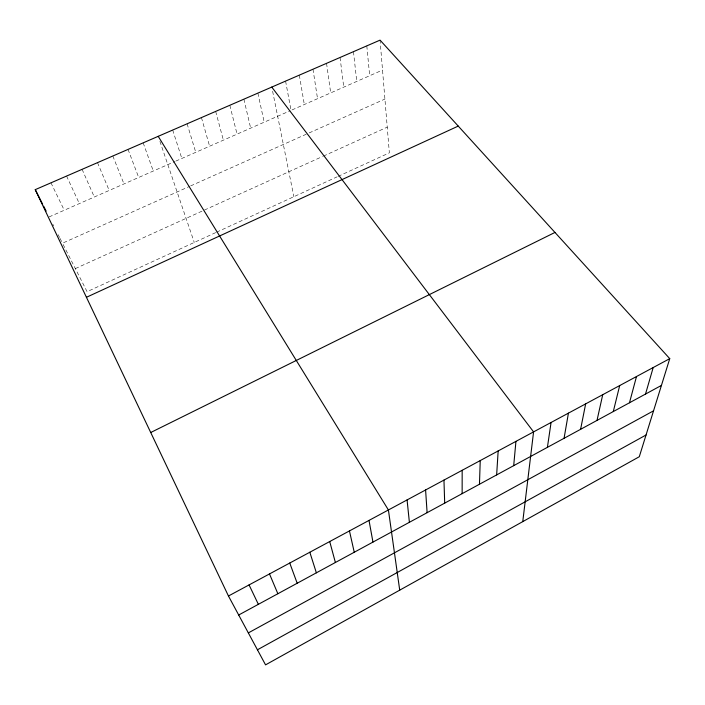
<?xml version="1.0" encoding="UTF-8"?>
<svg xmlns="http://www.w3.org/2000/svg" width="705" height="705" viewBox="0 0 705 705"><rect width="100%" height="100%" fill="white"/><g stroke="black" fill="none" stroke-linecap="round" stroke-linejoin="round"><path stroke-width="0.53" stroke-dasharray="3.52 2.64" d="M215.695 232.606L87.085 291.676L62.463 243.207L189.689 186.34M216.664 232.165L337.122 176.832M338.118 176.373L389.354 152.835L380.057 40.132M75.356 268.579L322.423 156.545M323.375 156.113L387.239 127.147M190.658 185.9L306.19 134.258M309.16 132.928L384.921 99.061M49.103 216.92L174.831 161.542M175.827 161.101L290.072 110.791M291.976 109.954L382.533 70.068M52.743 224.084L53.659 225.873M58.11 234.642L59.564 237.497M60.048 238.449L61.978 242.256M50.963 182.833L64.27 210.24M66.578 176.056L79.339 203.604M82.088 169.332L94.311 197.012M97.51 162.652L109.196 190.456M112.826 156.008L123.983 183.934M128.046 149.407L138.691 177.466M143.168 142.851L153.302 171.024M159.92 141.388L194.272 242.45M172.699 130.046L181.837 158.458M187.107 123.798L195.761 152.324M201.436 117.585L209.614 146.226M215.668 111.408L223.379 140.163M229.821 105.274L237.065 134.135M243.886 99.176L250.672 128.143M257.871 93.113L264.199 122.185M272.615 91.253L293.87 196.704M285.587 81.093L291.024 110.368M299.325 75.135L304.322 104.516M312.976 69.222L317.541 98.691M326.556 63.335L330.689 92.901M340.048 57.484L343.758 87.147M353.461 51.668L356.756 81.419M366.803 45.878L369.676 75.726"/><path stroke-width="1.06" d="M462.145 493.65L462.172 470.297M479.462 484.247L480.237 460.576M496.646 474.914L498.162 450.936M513.698 465.652L515.937 441.374M522.758 521.621L533.579 431.883L271.769 87.085M547.406 447.34L551.072 422.48M564.062 438.298L568.433 413.139M580.603 429.31L585.652 403.877M597.012 420.4L602.731 394.685M613.297 411.553L619.686 385.573M629.468 402.775L636.5 376.523M645.516 394.06L653.191 367.552M669.75 358.642L639.294 456.725L265.556 664.868L228.455 596.007L35.25 189.645L380.057 40.132L669.75 358.642L228.455 596.007M257.431 649.798L646.036 435.003M248.336 632.905L653.544 410.83M238.695 615.007L661.44 385.415M150.72 432.509L554.967 232.438M86.433 297.29L458.241 126.089M158.202 136.329L388.411 509.971L399.717 590.147M35.25 189.645L42.67 204.256M43.666 206.204L46.133 211.077M249.068 584.921L258.356 604.326M269.495 573.932L277.858 593.733M289.746 563.039L297.193 583.238M309.821 552.244L316.369 572.821M329.72 541.537L335.386 562.493M349.451 530.927L354.254 552.244M369.015 520.405L372.963 542.083M407.076 499.933L409.385 522.299M425.591 489.966L427.107 512.676M443.956 480.096L444.696 503.123"/></g></svg>
